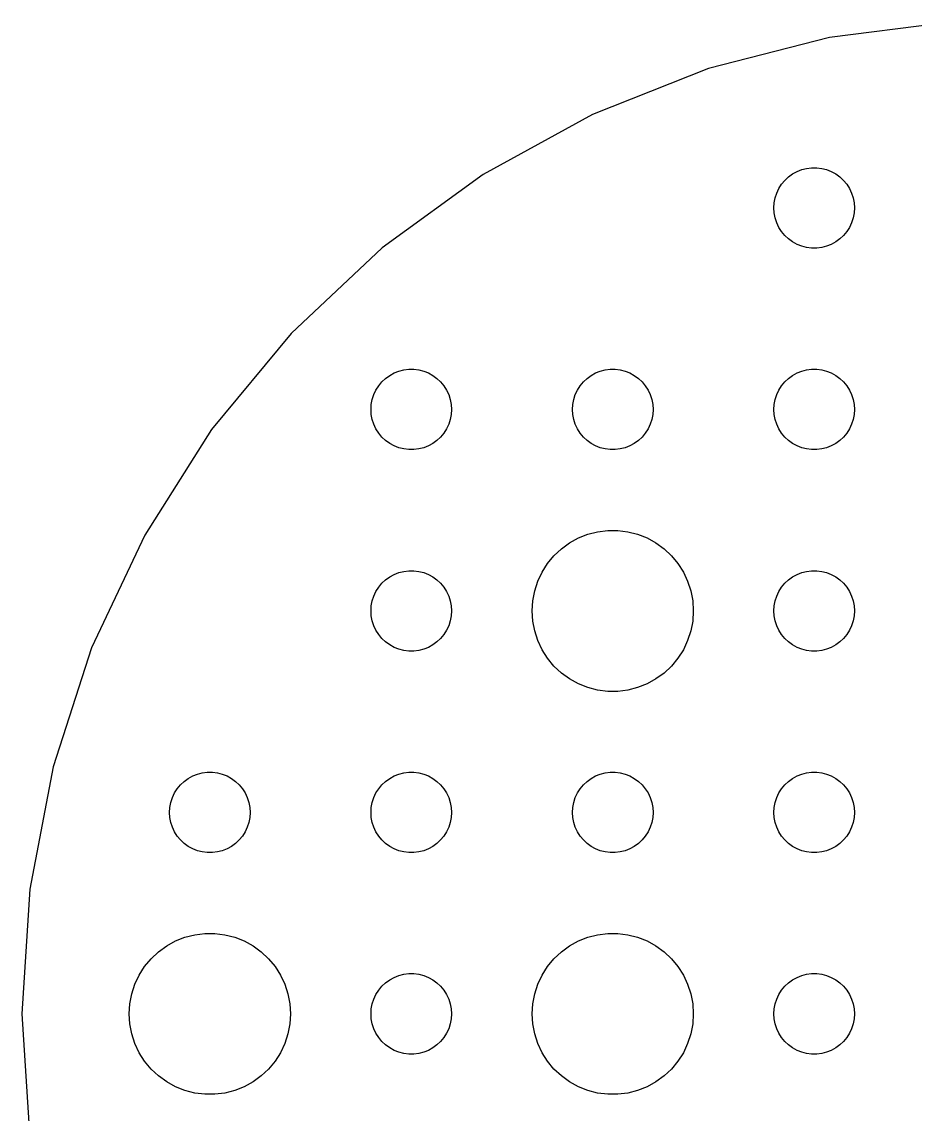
# Model space of a CAD drawing. Header units: metres. Extents: x -37 to 37, y 183 to 477.
# Drawn here: x -37 to -3.74, y 216.27 to 256.93 of the extents above; entities that cross this region are included whole.
import ezdxf

# ---------------------------------------------------------------- set-up
doc = ezdxf.new("R2010")
doc.units = ezdxf.units.M

msp = doc.modelspace()

# ---------------------------------------------------------------- linework, layer by layer
for p, q in [((-2.32324, 256.927), (-6.93311, 256.345)), ((-6.93311, 256.345), (-11.4336, 255.189)), ((-11.4336, 255.189), (-15.7538, 253.479)), ((-15.7538, 253.479), (-19.8256, 251.24)), ((-8.30373, 251.266), (-8.13866, 251.357)), ((-8.13866, 251.357), (-7.96352, 251.427)), ((-7.96352, 251.427), (-7.78107, 251.473)), ((-7.78107, 251.473), (-7.59418, 251.497)), ((-7.59418, 251.497), (-7.40581, 251.497)), ((-7.40581, 251.497), (-7.21892, 251.473)), ((-7.21892, 251.473), (-7.03647, 251.427)), ((-7.03647, 251.427), (-6.86133, 251.357)), ((-6.86133, 251.357), (-6.69626, 251.266)), ((-19.8256, 251.24), (-23.5847, 248.509)), ((-8.81445, 250.723), (-8.71352, 250.882)), ((-8.71352, 250.882), (-8.59344, 251.027)), ((-8.59344, 251.027), (-8.45613, 251.156)), ((-8.45613, 251.156), (-8.30373, 251.266)), ((-6.69626, 251.266), (-6.54385, 251.156)), ((-6.54385, 251.156), (-6.40654, 251.027)), ((-6.40654, 251.027), (-6.28647, 250.882)), ((-6.28647, 250.882), (-6.18553, 250.723)), ((-8.95287, 250.373), (-8.89465, 250.552)), ((-8.89465, 250.552), (-8.81445, 250.723)), ((-6.18553, 250.723), (-6.10533, 250.552)), ((-6.10533, 250.552), (-6.04712, 250.373)), ((-9, 250), (-8.98816, 250.188)), ((-8.98816, 250.188), (-8.95287, 250.373)), ((-6.04712, 250.373), (-6.01183, 250.188)), ((-6.01183, 250.188), (-6, 250)), ((-8.98816, 249.812), (-9, 250)), ((-8.95287, 249.627), (-8.98816, 249.812)), ((-6.01183, 249.812), (-6.04712, 249.627)), ((-6, 250), (-6.01183, 249.812)), ((-8.89465, 249.448), (-8.95287, 249.627)), ((-8.81445, 249.277), (-8.89465, 249.448)), ((-8.71352, 249.118), (-8.81445, 249.277)), ((-6.18553, 249.277), (-6.28647, 249.118)), ((-6.10533, 249.448), (-6.18553, 249.277)), ((-6.04712, 249.627), (-6.10533, 249.448)), ((-8.59344, 248.973), (-8.71352, 249.118)), ((-8.45613, 248.844), (-8.59344, 248.973)), ((-8.30373, 248.734), (-8.45613, 248.844)), ((-6.54385, 248.844), (-6.69626, 248.734)), ((-6.40654, 248.973), (-6.54385, 248.844)), ((-6.28647, 249.118), (-6.40654, 248.973)), ((-23.5847, 248.509), (-26.9718, 245.328)), ((-8.13866, 248.643), (-8.30373, 248.734)), ((-7.96352, 248.573), (-8.13866, 248.643)), ((-7.78107, 248.527), (-7.96352, 248.573)), ((-7.59418, 248.503), (-7.78107, 248.527)), ((-7.40581, 248.503), (-7.59418, 248.503)), ((-7.21892, 248.527), (-7.40581, 248.503)), ((-7.03647, 248.573), (-7.21892, 248.527)), ((-6.86133, 248.643), (-7.03647, 248.573)), ((-6.69626, 248.734), (-6.86133, 248.643)), ((-26.9718, 245.328), (-29.9336, 241.748)), ((-22.9635, 243.927), (-22.7811, 243.973)), ((-22.7811, 243.973), (-22.5942, 243.997)), ((-22.5942, 243.997), (-22.4058, 243.997)), ((-22.4058, 243.997), (-22.2189, 243.973)), ((-22.2189, 243.973), (-22.0365, 243.927)), ((-15.4635, 243.927), (-15.2811, 243.973)), ((-15.2811, 243.973), (-15.0942, 243.997)), ((-15.0942, 243.997), (-14.9058, 243.997)), ((-14.9058, 243.997), (-14.7189, 243.973)), ((-14.7189, 243.973), (-14.5365, 243.927)), ((-7.96352, 243.927), (-7.78107, 243.973)), ((-7.78107, 243.973), (-7.59418, 243.997)), ((-7.59418, 243.997), (-7.40581, 243.997)), ((-7.40581, 243.997), (-7.21892, 243.973)), ((-7.21892, 243.973), (-7.03647, 243.927)), ((-23.5934, 243.527), (-23.4561, 243.656)), ((-23.4561, 243.656), (-23.3037, 243.766)), ((-23.3037, 243.766), (-23.1387, 243.857)), ((-23.1387, 243.857), (-22.9635, 243.927)), ((-22.0365, 243.927), (-21.8613, 243.857)), ((-21.8613, 243.857), (-21.6963, 243.766)), ((-21.6963, 243.766), (-21.5439, 243.656)), ((-21.5439, 243.656), (-21.4065, 243.527)), ((-16.0934, 243.527), (-15.9561, 243.656)), ((-15.9561, 243.656), (-15.8037, 243.766)), ((-15.8037, 243.766), (-15.6387, 243.857)), ((-15.6387, 243.857), (-15.4635, 243.927)), ((-14.5365, 243.927), (-14.3613, 243.857)), ((-14.3613, 243.857), (-14.1963, 243.766)), ((-14.1963, 243.766), (-14.0439, 243.656)), ((-14.0439, 243.656), (-13.9065, 243.527)), ((-8.59344, 243.527), (-8.45613, 243.656)), ((-8.45613, 243.656), (-8.30373, 243.766)), ((-8.30373, 243.766), (-8.13866, 243.857)), ((-8.13866, 243.857), (-7.96352, 243.927)), ((-7.03647, 243.927), (-6.86133, 243.857)), ((-6.86133, 243.857), (-6.69626, 243.766)), ((-6.69626, 243.766), (-6.54385, 243.656)), ((-6.54385, 243.656), (-6.40654, 243.527)), ((-23.8947, 243.052), (-23.8145, 243.223)), ((-23.8145, 243.223), (-23.7135, 243.382)), ((-23.7135, 243.382), (-23.5934, 243.527)), ((-21.4065, 243.527), (-21.2865, 243.382)), ((-21.2865, 243.382), (-21.1855, 243.223)), ((-21.1855, 243.223), (-21.1053, 243.052)), ((-16.3947, 243.052), (-16.3145, 243.223)), ((-16.3145, 243.223), (-16.2135, 243.382)), ((-16.2135, 243.382), (-16.0934, 243.527)), ((-13.9065, 243.527), (-13.7865, 243.382)), ((-13.7865, 243.382), (-13.6855, 243.223)), ((-13.6855, 243.223), (-13.6053, 243.052)), ((-8.89465, 243.052), (-8.81445, 243.223)), ((-8.81445, 243.223), (-8.71352, 243.382)), ((-8.71352, 243.382), (-8.59344, 243.527)), ((-6.40654, 243.527), (-6.28647, 243.382)), ((-6.28647, 243.382), (-6.18553, 243.223)), ((-6.18553, 243.223), (-6.10533, 243.052)), ((-23.9882, 242.688), (-23.9529, 242.873)), ((-23.9529, 242.873), (-23.8947, 243.052)), ((-21.1053, 243.052), (-21.0471, 242.873)), ((-21.0471, 242.873), (-21.0118, 242.688)), ((-16.4882, 242.688), (-16.4529, 242.873)), ((-16.4529, 242.873), (-16.3947, 243.052)), ((-13.6053, 243.052), (-13.5471, 242.873)), ((-13.5471, 242.873), (-13.5118, 242.688)), ((-8.98816, 242.688), (-8.95287, 242.873)), ((-8.95287, 242.873), (-8.89465, 243.052)), ((-6.10533, 243.052), (-6.04712, 242.873)), ((-6.04712, 242.873), (-6.01183, 242.688)), ((-24, 242.5), (-23.9882, 242.688)), ((-23.9882, 242.312), (-24, 242.5)), ((-21.0118, 242.688), (-21, 242.5)), ((-21, 242.5), (-21.0118, 242.312)), ((-16.5, 242.5), (-16.4882, 242.688)), ((-16.4882, 242.312), (-16.5, 242.5)), ((-13.5118, 242.688), (-13.5, 242.5)), ((-13.5, 242.5), (-13.5118, 242.312)), ((-9, 242.5), (-8.98816, 242.688)), ((-8.98816, 242.312), (-9, 242.5)), ((-6.01183, 242.688), (-6, 242.5)), ((-6, 242.5), (-6.01183, 242.312)), ((-23.9529, 242.127), (-23.9882, 242.312)), ((-23.8947, 241.948), (-23.9529, 242.127)), ((-23.8145, 241.777), (-23.8947, 241.948)), ((-21.1053, 241.948), (-21.1855, 241.777)), ((-21.0471, 242.127), (-21.1053, 241.948)), ((-21.0118, 242.312), (-21.0471, 242.127)), ((-16.4529, 242.127), (-16.4882, 242.312)), ((-16.3947, 241.948), (-16.4529, 242.127)), ((-16.3145, 241.777), (-16.3947, 241.948)), ((-13.6053, 241.948), (-13.6855, 241.777)), ((-13.5471, 242.127), (-13.6053, 241.948)), ((-13.5118, 242.312), (-13.5471, 242.127)), ((-8.95287, 242.127), (-8.98816, 242.312)), ((-8.89465, 241.948), (-8.95287, 242.127)), ((-8.81445, 241.777), (-8.89465, 241.948)), ((-6.10533, 241.948), (-6.18553, 241.777)), ((-6.04712, 242.127), (-6.10533, 241.948)), ((-6.01183, 242.312), (-6.04712, 242.127)), ((-29.9336, 241.748), (-32.4233, 237.825)), ((-23.7135, 241.618), (-23.8145, 241.777)), ((-23.5934, 241.473), (-23.7135, 241.618)), ((-21.2865, 241.618), (-21.4065, 241.473)), ((-21.1855, 241.777), (-21.2865, 241.618)), ((-16.2135, 241.618), (-16.3145, 241.777)), ((-16.0934, 241.473), (-16.2135, 241.618)), ((-13.7865, 241.618), (-13.9065, 241.473)), ((-13.6855, 241.777), (-13.7865, 241.618)), ((-8.71352, 241.618), (-8.81445, 241.777)), ((-8.59344, 241.473), (-8.71352, 241.618)), ((-6.28647, 241.618), (-6.40654, 241.473)), ((-6.18553, 241.777), (-6.28647, 241.618)), ((-23.4561, 241.344), (-23.5934, 241.473)), ((-23.3037, 241.234), (-23.4561, 241.344)), ((-23.1387, 241.143), (-23.3037, 241.234)), ((-22.9635, 241.073), (-23.1387, 241.143)), ((-21.8613, 241.143), (-22.0365, 241.073)), ((-21.6963, 241.234), (-21.8613, 241.143)), ((-21.5439, 241.344), (-21.6963, 241.234)), ((-21.4065, 241.473), (-21.5439, 241.344)), ((-15.9561, 241.344), (-16.0934, 241.473)), ((-15.8037, 241.234), (-15.9561, 241.344)), ((-15.6387, 241.143), (-15.8037, 241.234)), ((-15.4635, 241.073), (-15.6387, 241.143)), ((-14.3613, 241.143), (-14.5365, 241.073)), ((-14.1963, 241.234), (-14.3613, 241.143)), ((-14.0439, 241.344), (-14.1963, 241.234)), ((-13.9065, 241.473), (-14.0439, 241.344)), ((-8.45613, 241.344), (-8.59344, 241.473)), ((-8.30373, 241.234), (-8.45613, 241.344)), ((-8.13866, 241.143), (-8.30373, 241.234)), ((-7.96352, 241.073), (-8.13866, 241.143)), ((-6.86133, 241.143), (-7.03647, 241.073)), ((-6.69626, 241.234), (-6.86133, 241.143)), ((-6.54385, 241.344), (-6.69626, 241.234)), ((-6.40654, 241.473), (-6.54385, 241.344)), ((-22.7811, 241.027), (-22.9635, 241.073)), ((-22.5942, 241.003), (-22.7811, 241.027)), ((-22.4058, 241.003), (-22.5942, 241.003)), ((-22.2189, 241.027), (-22.4058, 241.003)), ((-22.0365, 241.073), (-22.2189, 241.027)), ((-15.2811, 241.027), (-15.4635, 241.073)), ((-15.0942, 241.003), (-15.2811, 241.027)), ((-14.9058, 241.003), (-15.0942, 241.003)), ((-14.7189, 241.027), (-14.9058, 241.003)), ((-14.5365, 241.073), (-14.7189, 241.027)), ((-7.78107, 241.027), (-7.96352, 241.073)), ((-7.59418, 241.003), (-7.78107, 241.027)), ((-7.40581, 241.003), (-7.59418, 241.003)), ((-7.21892, 241.027), (-7.40581, 241.003)), ((-7.03647, 241.073), (-7.21892, 241.027)), ((-15.927, 237.853), (-15.5621, 237.947)), ((-15.5621, 237.947), (-15.1884, 237.994)), ((-15.1884, 237.994), (-14.8116, 237.994)), ((-14.8116, 237.994), (-14.4379, 237.947)), ((-14.4379, 237.947), (-14.0729, 237.853)), ((-32.4233, 237.825), (-34.4017, 233.621)), ((-16.9123, 237.312), (-16.6075, 237.533)), ((-16.6075, 237.533), (-16.2773, 237.714)), ((-16.2773, 237.714), (-15.927, 237.853)), ((-14.0729, 237.853), (-13.7227, 237.714)), ((-13.7227, 237.714), (-13.3925, 237.533)), ((-13.3925, 237.533), (-13.0877, 237.312)), ((-17.427, 236.763), (-17.1869, 237.054)), ((-17.1869, 237.054), (-16.9123, 237.312)), ((-13.0877, 237.312), (-12.8131, 237.054)), ((-12.8131, 237.054), (-12.5729, 236.763)), ((-17.6289, 236.445), (-17.427, 236.763)), ((-12.5729, 236.763), (-12.3711, 236.445)), ((-23.4561, 236.156), (-23.3037, 236.266)), ((-23.3037, 236.266), (-23.1387, 236.357)), ((-23.1387, 236.357), (-22.9635, 236.427)), ((-22.9635, 236.427), (-22.7811, 236.473)), ((-22.7811, 236.473), (-22.5942, 236.497)), ((-22.5942, 236.497), (-22.4058, 236.497)), ((-22.4058, 236.497), (-22.2189, 236.473)), ((-22.2189, 236.473), (-22.0365, 236.427)), ((-22.0365, 236.427), (-21.8613, 236.357)), ((-21.8613, 236.357), (-21.6963, 236.266)), ((-21.6963, 236.266), (-21.5439, 236.156)), ((-17.7893, 236.104), (-17.6289, 236.445)), ((-12.3711, 236.445), (-12.2107, 236.104)), ((-8.45613, 236.156), (-8.30373, 236.266)), ((-8.30373, 236.266), (-8.13866, 236.357)), ((-8.13866, 236.357), (-7.96352, 236.427)), ((-7.96352, 236.427), (-7.78107, 236.473)), ((-7.78107, 236.473), (-7.59418, 236.497)), ((-7.59418, 236.497), (-7.40581, 236.497)), ((-7.40581, 236.497), (-7.21892, 236.473)), ((-7.21892, 236.473), (-7.03647, 236.427)), ((-7.03647, 236.427), (-6.86133, 236.357)), ((-6.86133, 236.357), (-6.69626, 236.266)), ((-6.69626, 236.266), (-6.54385, 236.156)), ((-23.8145, 235.723), (-23.7135, 235.882)), ((-23.7135, 235.882), (-23.5934, 236.027)), ((-23.5934, 236.027), (-23.4561, 236.156)), ((-21.5439, 236.156), (-21.4065, 236.027)), ((-21.4065, 236.027), (-21.2865, 235.882)), ((-21.2865, 235.882), (-21.1855, 235.723)), ((-17.9057, 235.746), (-17.7893, 236.104)), ((-12.2107, 236.104), (-12.0942, 235.746)), ((-8.81445, 235.723), (-8.71352, 235.882)), ((-8.71352, 235.882), (-8.59344, 236.027)), ((-8.59344, 236.027), (-8.45613, 236.156)), ((-6.54385, 236.156), (-6.40654, 236.027)), ((-6.40654, 236.027), (-6.28647, 235.882)), ((-6.28647, 235.882), (-6.18553, 235.723)), ((-23.9529, 235.373), (-23.8947, 235.552)), ((-23.8947, 235.552), (-23.8145, 235.723)), ((-21.1855, 235.723), (-21.1053, 235.552)), ((-21.1053, 235.552), (-21.0471, 235.373)), ((-17.9763, 235.376), (-17.9057, 235.746)), ((-12.0942, 235.746), (-12.0237, 235.376)), ((-8.95287, 235.373), (-8.89465, 235.552)), ((-8.89465, 235.552), (-8.81445, 235.723)), ((-6.18553, 235.723), (-6.10533, 235.552)), ((-6.10533, 235.552), (-6.04712, 235.373)), ((-24, 235), (-23.9882, 235.188)), ((-23.9882, 235.188), (-23.9529, 235.373)), ((-21.0471, 235.373), (-21.0118, 235.188)), ((-21.0118, 235.188), (-21, 235)), ((-18, 235), (-17.9763, 235.376)), ((-12.0237, 235.376), (-12, 235)), ((-9, 235), (-8.98816, 235.188)), ((-8.98816, 235.188), (-8.95287, 235.373)), ((-6.04712, 235.373), (-6.01183, 235.188)), ((-6.01183, 235.188), (-6, 235)), ((-23.9882, 234.812), (-24, 235)), ((-23.9529, 234.627), (-23.9882, 234.812)), ((-23.8947, 234.448), (-23.9529, 234.627)), ((-21.0471, 234.627), (-21.1053, 234.448)), ((-21.0118, 234.812), (-21.0471, 234.627)), ((-21, 235), (-21.0118, 234.812)), ((-17.9763, 234.624), (-18, 235)), ((-17.9057, 234.254), (-17.9763, 234.624)), ((-12.0237, 234.624), (-12.0942, 234.254)), ((-12, 235), (-12.0237, 234.624)), ((-8.98816, 234.812), (-9, 235)), ((-8.95287, 234.627), (-8.98816, 234.812)), ((-8.89465, 234.448), (-8.95287, 234.627)), ((-6.04712, 234.627), (-6.10533, 234.448)), ((-6.01183, 234.812), (-6.04712, 234.627)), ((-6, 235), (-6.01183, 234.812)), ((-23.8145, 234.277), (-23.8947, 234.448)), ((-23.7135, 234.118), (-23.8145, 234.277)), ((-21.1855, 234.277), (-21.2865, 234.118)), ((-21.1053, 234.448), (-21.1855, 234.277)), ((-17.7893, 233.896), (-17.9057, 234.254)), ((-12.0942, 234.254), (-12.2107, 233.896)), ((-8.81445, 234.277), (-8.89465, 234.448)), ((-8.71352, 234.118), (-8.81445, 234.277)), ((-6.18553, 234.277), (-6.28647, 234.118)), ((-6.10533, 234.448), (-6.18553, 234.277)), ((-23.5934, 233.973), (-23.7135, 234.118)), ((-23.4561, 233.844), (-23.5934, 233.973)), ((-23.3037, 233.734), (-23.4561, 233.844)), ((-21.5439, 233.844), (-21.6963, 233.734)), ((-21.4065, 233.973), (-21.5439, 233.844)), ((-21.2865, 234.118), (-21.4065, 233.973)), ((-17.6289, 233.555), (-17.7893, 233.896)), ((-12.2107, 233.896), (-12.3711, 233.555)), ((-8.59344, 233.973), (-8.71352, 234.118)), ((-8.45613, 233.844), (-8.59344, 233.973)), ((-8.30373, 233.734), (-8.45613, 233.844)), ((-6.54385, 233.844), (-6.69626, 233.734)), ((-6.40654, 233.973), (-6.54385, 233.844)), ((-6.28647, 234.118), (-6.40654, 233.973)), ((-34.4017, 233.621), (-35.8376, 229.202)), ((-23.1387, 233.643), (-23.3037, 233.734)), ((-22.9635, 233.573), (-23.1387, 233.643)), ((-22.7811, 233.527), (-22.9635, 233.573)), ((-22.5942, 233.503), (-22.7811, 233.527)), ((-22.4058, 233.503), (-22.5942, 233.503)), ((-22.2189, 233.527), (-22.4058, 233.503)), ((-22.0365, 233.573), (-22.2189, 233.527)), ((-21.8613, 233.643), (-22.0365, 233.573)), ((-21.6963, 233.734), (-21.8613, 233.643)), ((-17.427, 233.237), (-17.6289, 233.555)), ((-12.3711, 233.555), (-12.5729, 233.237)), ((-8.13866, 233.643), (-8.30373, 233.734)), ((-7.96352, 233.573), (-8.13866, 233.643)), ((-7.78107, 233.527), (-7.96352, 233.573)), ((-7.59418, 233.503), (-7.78107, 233.527)), ((-7.40581, 233.503), (-7.59418, 233.503)), ((-7.21892, 233.527), (-7.40581, 233.503)), ((-7.03647, 233.573), (-7.21892, 233.527)), ((-6.86133, 233.643), (-7.03647, 233.573)), ((-6.69626, 233.734), (-6.86133, 233.643)), ((-17.1869, 232.946), (-17.427, 233.237)), ((-12.5729, 233.237), (-12.8131, 232.946)), ((-16.9123, 232.688), (-17.1869, 232.946)), ((-16.6075, 232.467), (-16.9123, 232.688)), ((-13.0877, 232.688), (-13.3925, 232.467)), ((-12.8131, 232.946), (-13.0877, 232.688)), ((-16.2773, 232.286), (-16.6075, 232.467)), ((-15.927, 232.147), (-16.2773, 232.286)), ((-13.7227, 232.286), (-14.0729, 232.147)), ((-13.3925, 232.467), (-13.7227, 232.286)), ((-15.5621, 232.053), (-15.927, 232.147)), ((-15.1884, 232.006), (-15.5621, 232.053)), ((-14.8116, 232.006), (-15.1884, 232.006)), ((-14.4379, 232.053), (-14.8116, 232.006)), ((-14.0729, 232.147), (-14.4379, 232.053)), ((-35.8376, 229.202), (-36.7082, 224.637)), ((-30.6387, 228.857), (-30.4635, 228.927)), ((-30.4635, 228.927), (-30.2811, 228.973)), ((-30.2811, 228.973), (-30.0942, 228.997)), ((-30.0942, 228.997), (-29.9058, 228.997)), ((-29.9058, 228.997), (-29.7189, 228.973)), ((-29.7189, 228.973), (-29.5365, 228.927)), ((-29.5365, 228.927), (-29.3613, 228.857)), ((-23.1387, 228.857), (-22.9635, 228.927)), ((-22.9635, 228.927), (-22.7811, 228.973)), ((-22.7811, 228.973), (-22.5942, 228.997)), ((-22.5942, 228.997), (-22.4058, 228.997)), ((-22.4058, 228.997), (-22.2189, 228.973)), ((-22.2189, 228.973), (-22.0365, 228.927)), ((-22.0365, 228.927), (-21.8613, 228.857)), ((-15.6387, 228.857), (-15.4635, 228.927)), ((-15.4635, 228.927), (-15.2811, 228.973)), ((-15.2811, 228.973), (-15.0942, 228.997)), ((-15.0942, 228.997), (-14.9058, 228.997)), ((-14.9058, 228.997), (-14.7189, 228.973)), ((-14.7189, 228.973), (-14.5365, 228.927)), ((-14.5365, 228.927), (-14.3613, 228.857)), ((-8.13866, 228.857), (-7.96352, 228.927)), ((-7.96352, 228.927), (-7.78107, 228.973)), ((-7.78107, 228.973), (-7.59418, 228.997)), ((-7.59418, 228.997), (-7.40581, 228.997)), ((-7.40581, 228.997), (-7.21892, 228.973)), ((-7.21892, 228.973), (-7.03647, 228.927)), ((-7.03647, 228.927), (-6.86133, 228.857)), ((-31.2135, 228.382), (-31.0934, 228.527)), ((-31.0934, 228.527), (-30.9561, 228.656)), ((-30.9561, 228.656), (-30.8037, 228.766)), ((-30.8037, 228.766), (-30.6387, 228.857)), ((-29.3613, 228.857), (-29.1963, 228.766)), ((-29.1963, 228.766), (-29.0439, 228.656)), ((-29.0439, 228.656), (-28.9065, 228.527)), ((-28.9065, 228.527), (-28.7865, 228.382)), ((-23.7135, 228.382), (-23.5934, 228.527)), ((-23.5934, 228.527), (-23.4561, 228.656)), ((-23.4561, 228.656), (-23.3037, 228.766)), ((-23.3037, 228.766), (-23.1387, 228.857)), ((-21.8613, 228.857), (-21.6963, 228.766)), ((-21.6963, 228.766), (-21.5439, 228.656)), ((-21.5439, 228.656), (-21.4065, 228.527)), ((-21.4065, 228.527), (-21.2865, 228.382)), ((-16.2135, 228.382), (-16.0934, 228.527)), ((-16.0934, 228.527), (-15.9561, 228.656)), ((-15.9561, 228.656), (-15.8037, 228.766)), ((-15.8037, 228.766), (-15.6387, 228.857)), ((-14.3613, 228.857), (-14.1963, 228.766)), ((-14.1963, 228.766), (-14.0439, 228.656)), ((-14.0439, 228.656), (-13.9065, 228.527)), ((-13.9065, 228.527), (-13.7865, 228.382)), ((-8.71352, 228.382), (-8.59344, 228.527)), ((-8.59344, 228.527), (-8.45613, 228.656)), ((-8.45613, 228.656), (-8.30373, 228.766)), ((-8.30373, 228.766), (-8.13866, 228.857)), ((-6.86133, 228.857), (-6.69626, 228.766)), ((-6.69626, 228.766), (-6.54385, 228.656)), ((-6.54385, 228.656), (-6.40654, 228.527)), ((-6.40654, 228.527), (-6.28647, 228.382)), ((-31.3947, 228.052), (-31.3145, 228.223)), ((-31.3145, 228.223), (-31.2135, 228.382)), ((-28.7865, 228.382), (-28.6855, 228.223)), ((-28.6855, 228.223), (-28.6053, 228.052)), ((-23.8947, 228.052), (-23.8145, 228.223)), ((-23.8145, 228.223), (-23.7135, 228.382)), ((-21.2865, 228.382), (-21.1855, 228.223)), ((-21.1855, 228.223), (-21.1053, 228.052)), ((-16.3947, 228.052), (-16.3145, 228.223)), ((-16.3145, 228.223), (-16.2135, 228.382)), ((-13.7865, 228.382), (-13.6855, 228.223)), ((-13.6855, 228.223), (-13.6053, 228.052)), ((-8.89465, 228.052), (-8.81445, 228.223)), ((-8.81445, 228.223), (-8.71352, 228.382)), ((-6.28647, 228.382), (-6.18553, 228.223)), ((-6.18553, 228.223), (-6.10533, 228.052)), ((-31.4882, 227.688), (-31.4529, 227.873)), ((-31.4529, 227.873), (-31.3947, 228.052)), ((-28.6053, 228.052), (-28.5471, 227.873)), ((-28.5471, 227.873), (-28.5118, 227.688)), ((-23.9882, 227.688), (-23.9529, 227.873)), ((-23.9529, 227.873), (-23.8947, 228.052)), ((-21.1053, 228.052), (-21.0471, 227.873)), ((-21.0471, 227.873), (-21.0118, 227.688)), ((-16.4882, 227.688), (-16.4529, 227.873)), ((-16.4529, 227.873), (-16.3947, 228.052)), ((-13.6053, 228.052), (-13.5471, 227.873)), ((-13.5471, 227.873), (-13.5118, 227.688)), ((-8.98816, 227.688), (-8.95287, 227.873)), ((-8.95287, 227.873), (-8.89465, 228.052)), ((-6.10533, 228.052), (-6.04712, 227.873)), ((-6.04712, 227.873), (-6.01183, 227.688)), ((-31.5, 227.5), (-31.4882, 227.688)), ((-31.4882, 227.312), (-31.5, 227.5)), ((-31.4529, 227.127), (-31.4882, 227.312)), ((-28.5118, 227.312), (-28.5471, 227.127)), ((-28.5118, 227.688), (-28.5, 227.5)), ((-28.5, 227.5), (-28.5118, 227.312)), ((-24, 227.5), (-23.9882, 227.688)), ((-23.9882, 227.312), (-24, 227.5)), ((-23.9529, 227.127), (-23.9882, 227.312)), ((-21.0118, 227.312), (-21.0471, 227.127)), ((-21.0118, 227.688), (-21, 227.5)), ((-21, 227.5), (-21.0118, 227.312)), ((-16.5, 227.5), (-16.4882, 227.688)), ((-16.4882, 227.312), (-16.5, 227.5)), ((-16.4529, 227.127), (-16.4882, 227.312)), ((-13.5118, 227.312), (-13.5471, 227.127)), ((-13.5118, 227.688), (-13.5, 227.5)), ((-13.5, 227.5), (-13.5118, 227.312)), ((-9, 227.5), (-8.98816, 227.688)), ((-8.98816, 227.312), (-9, 227.5)), ((-8.95287, 227.127), (-8.98816, 227.312)), ((-6.01183, 227.312), (-6.04712, 227.127)), ((-6.01183, 227.688), (-6, 227.5)), ((-6, 227.5), (-6.01183, 227.312)), ((-31.3947, 226.948), (-31.4529, 227.127)), ((-31.3145, 226.777), (-31.3947, 226.948)), ((-28.6053, 226.948), (-28.6855, 226.777)), ((-28.5471, 227.127), (-28.6053, 226.948)), ((-23.8947, 226.948), (-23.9529, 227.127)), ((-23.8145, 226.777), (-23.8947, 226.948)), ((-21.1053, 226.948), (-21.1855, 226.777)), ((-21.0471, 227.127), (-21.1053, 226.948)), ((-16.3947, 226.948), (-16.4529, 227.127)), ((-16.3145, 226.777), (-16.3947, 226.948)), ((-13.6053, 226.948), (-13.6855, 226.777)), ((-13.5471, 227.127), (-13.6053, 226.948)), ((-8.89465, 226.948), (-8.95287, 227.127)), ((-8.81445, 226.777), (-8.89465, 226.948)), ((-6.10533, 226.948), (-6.18553, 226.777)), ((-6.04712, 227.127), (-6.10533, 226.948)), ((-31.2135, 226.618), (-31.3145, 226.777)), ((-31.0934, 226.473), (-31.2135, 226.618)), ((-28.7865, 226.618), (-28.9065, 226.473)), ((-28.6855, 226.777), (-28.7865, 226.618)), ((-23.7135, 226.618), (-23.8145, 226.777)), ((-23.5934, 226.473), (-23.7135, 226.618)), ((-21.2865, 226.618), (-21.4065, 226.473)), ((-21.1855, 226.777), (-21.2865, 226.618)), ((-16.2135, 226.618), (-16.3145, 226.777)), ((-16.0934, 226.473), (-16.2135, 226.618)), ((-13.7865, 226.618), (-13.9065, 226.473)), ((-13.6855, 226.777), (-13.7865, 226.618)), ((-8.71352, 226.618), (-8.81445, 226.777)), ((-8.59344, 226.473), (-8.71352, 226.618)), ((-6.28647, 226.618), (-6.40654, 226.473)), ((-6.18553, 226.777), (-6.28647, 226.618)), ((-30.9561, 226.344), (-31.0934, 226.473)), ((-30.8037, 226.234), (-30.9561, 226.344)), ((-30.6387, 226.143), (-30.8037, 226.234)), ((-30.4635, 226.073), (-30.6387, 226.143)), ((-30.2811, 226.027), (-30.4635, 226.073)), ((-29.5365, 226.073), (-29.7189, 226.027)), ((-29.3613, 226.143), (-29.5365, 226.073)), ((-29.1963, 226.234), (-29.3613, 226.143)), ((-29.0439, 226.344), (-29.1963, 226.234)), ((-28.9065, 226.473), (-29.0439, 226.344)), ((-23.4561, 226.344), (-23.5934, 226.473)), ((-23.3037, 226.234), (-23.4561, 226.344)), ((-23.1387, 226.143), (-23.3037, 226.234)), ((-22.9635, 226.073), (-23.1387, 226.143)), ((-22.7811, 226.027), (-22.9635, 226.073)), ((-22.0365, 226.073), (-22.2189, 226.027)), ((-21.8613, 226.143), (-22.0365, 226.073)), ((-21.6963, 226.234), (-21.8613, 226.143)), ((-21.5439, 226.344), (-21.6963, 226.234)), ((-21.4065, 226.473), (-21.5439, 226.344)), ((-15.9561, 226.344), (-16.0934, 226.473)), ((-15.8037, 226.234), (-15.9561, 226.344)), ((-15.6387, 226.143), (-15.8037, 226.234)), ((-15.4635, 226.073), (-15.6387, 226.143)), ((-15.2811, 226.027), (-15.4635, 226.073)), ((-14.5365, 226.073), (-14.7189, 226.027)), ((-14.3613, 226.143), (-14.5365, 226.073)), ((-14.1963, 226.234), (-14.3613, 226.143)), ((-14.0439, 226.344), (-14.1963, 226.234)), ((-13.9065, 226.473), (-14.0439, 226.344)), ((-8.45613, 226.344), (-8.59344, 226.473)), ((-8.30373, 226.234), (-8.45613, 226.344)), ((-8.13866, 226.143), (-8.30373, 226.234)), ((-7.96352, 226.073), (-8.13866, 226.143)), ((-7.78107, 226.027), (-7.96352, 226.073)), ((-7.03647, 226.073), (-7.21892, 226.027)), ((-6.86133, 226.143), (-7.03647, 226.073)), ((-6.69626, 226.234), (-6.86133, 226.143)), ((-6.54385, 226.344), (-6.69626, 226.234)), ((-6.40654, 226.473), (-6.54385, 226.344)), ((-30.0942, 226.003), (-30.2811, 226.027)), ((-29.9058, 226.003), (-30.0942, 226.003)), ((-29.7189, 226.027), (-29.9058, 226.003)), ((-22.5942, 226.003), (-22.7811, 226.027)), ((-22.4058, 226.003), (-22.5942, 226.003)), ((-22.2189, 226.027), (-22.4058, 226.003)), ((-15.0942, 226.003), (-15.2811, 226.027)), ((-14.9058, 226.003), (-15.0942, 226.003)), ((-14.7189, 226.027), (-14.9058, 226.003)), ((-7.59418, 226.003), (-7.78107, 226.027)), ((-7.40581, 226.003), (-7.59418, 226.003)), ((-7.21892, 226.027), (-7.40581, 226.003)), ((-36.7082, 224.637), (-37, 220)), ((-31.2773, 222.714), (-30.927, 222.853)), ((-30.927, 222.853), (-30.5621, 222.947)), ((-30.5621, 222.947), (-30.1884, 222.994)), ((-30.1884, 222.994), (-29.8116, 222.994)), ((-29.8116, 222.994), (-29.4379, 222.947)), ((-29.4379, 222.947), (-29.0729, 222.853)), ((-29.0729, 222.853), (-28.7227, 222.714)), ((-16.2773, 222.714), (-15.927, 222.853)), ((-15.927, 222.853), (-15.5621, 222.947)), ((-15.5621, 222.947), (-15.1884, 222.994)), ((-15.1884, 222.994), (-14.8116, 222.994)), ((-14.8116, 222.994), (-14.4379, 222.947)), ((-14.4379, 222.947), (-14.0729, 222.853)), ((-14.0729, 222.853), (-13.7227, 222.714)), ((-31.9123, 222.312), (-31.6075, 222.533)), ((-31.6075, 222.533), (-31.2773, 222.714)), ((-28.7227, 222.714), (-28.3925, 222.533)), ((-28.3925, 222.533), (-28.0877, 222.312)), ((-16.9123, 222.312), (-16.6075, 222.533)), ((-16.6075, 222.533), (-16.2773, 222.714)), ((-13.7227, 222.714), (-13.3925, 222.533)), ((-13.3925, 222.533), (-13.0877, 222.312)), ((-32.427, 221.763), (-32.1869, 222.054)), ((-32.1869, 222.054), (-31.9123, 222.312)), ((-28.0877, 222.312), (-27.8131, 222.054)), ((-27.8131, 222.054), (-27.5729, 221.763)), ((-17.427, 221.763), (-17.1869, 222.054)), ((-17.1869, 222.054), (-16.9123, 222.312)), ((-13.0877, 222.312), (-12.8131, 222.054)), ((-12.8131, 222.054), (-12.5729, 221.763)), ((-32.6289, 221.445), (-32.427, 221.763)), ((-27.5729, 221.763), (-27.3711, 221.445)), ((-17.6289, 221.445), (-17.427, 221.763)), ((-12.5729, 221.763), (-12.3711, 221.445)), ((-32.7893, 221.104), (-32.6289, 221.445)), ((-27.3711, 221.445), (-27.2107, 221.104)), ((-23.4561, 221.156), (-23.3037, 221.266)), ((-23.3037, 221.266), (-23.1387, 221.357)), ((-23.1387, 221.357), (-22.9635, 221.427)), ((-22.9635, 221.427), (-22.7811, 221.473)), ((-22.7811, 221.473), (-22.5942, 221.497)), ((-22.5942, 221.497), (-22.4058, 221.497)), ((-22.4058, 221.497), (-22.2189, 221.473)), ((-22.2189, 221.473), (-22.0365, 221.427)), ((-22.0365, 221.427), (-21.8613, 221.357)), ((-21.8613, 221.357), (-21.6963, 221.266)), ((-21.6963, 221.266), (-21.5439, 221.156)), ((-17.7893, 221.104), (-17.6289, 221.445)), ((-12.3711, 221.445), (-12.2107, 221.104)), ((-8.45613, 221.156), (-8.30373, 221.266)), ((-8.30373, 221.266), (-8.13866, 221.357)), ((-8.13866, 221.357), (-7.96352, 221.427)), ((-7.96352, 221.427), (-7.78107, 221.473)), ((-7.78107, 221.473), (-7.59418, 221.497)), ((-7.59418, 221.497), (-7.40581, 221.497)), ((-7.40581, 221.497), (-7.21892, 221.473)), ((-7.21892, 221.473), (-7.03647, 221.427)), ((-7.03647, 221.427), (-6.86133, 221.357)), ((-6.86133, 221.357), (-6.69626, 221.266)), ((-6.69626, 221.266), (-6.54385, 221.156)), ((-32.9057, 220.746), (-32.7893, 221.104)), ((-27.2107, 221.104), (-27.0942, 220.746)), ((-23.8145, 220.723), (-23.7135, 220.882)), ((-23.7135, 220.882), (-23.5934, 221.027)), ((-23.5934, 221.027), (-23.4561, 221.156)), ((-21.5439, 221.156), (-21.4065, 221.027)), ((-21.4065, 221.027), (-21.2865, 220.882)), ((-21.2865, 220.882), (-21.1855, 220.723)), ((-17.9057, 220.746), (-17.7893, 221.104)), ((-12.2107, 221.104), (-12.0942, 220.746)), ((-8.81445, 220.723), (-8.71352, 220.882)), ((-8.71352, 220.882), (-8.59344, 221.027)), ((-8.59344, 221.027), (-8.45613, 221.156)), ((-6.54385, 221.156), (-6.40654, 221.027)), ((-6.40654, 221.027), (-6.28647, 220.882)), ((-6.28647, 220.882), (-6.18553, 220.723)), ((-33, 220), (-32.9763, 220.376)), ((-32.9763, 220.376), (-32.9057, 220.746)), ((-27.0942, 220.746), (-27.0237, 220.376)), ((-27.0237, 220.376), (-27, 220)), ((-23.9529, 220.373), (-23.8947, 220.552)), ((-23.8947, 220.552), (-23.8145, 220.723)), ((-21.1855, 220.723), (-21.1053, 220.552)), ((-21.1053, 220.552), (-21.0471, 220.373)), ((-18, 220), (-17.9763, 220.376)), ((-17.9763, 220.376), (-17.9057, 220.746)), ((-12.0942, 220.746), (-12.0237, 220.376)), ((-12.0237, 220.376), (-12, 220)), ((-8.95287, 220.373), (-8.89465, 220.552)), ((-8.89465, 220.552), (-8.81445, 220.723)), ((-6.18553, 220.723), (-6.10533, 220.552)), ((-6.10533, 220.552), (-6.04712, 220.373)), ((-37, 220), (-36.7082, 215.363)), ((-32.9763, 219.624), (-33, 220)), ((-27, 220), (-27.0237, 219.624)), ((-24, 220), (-23.9882, 220.188)), ((-23.9882, 219.812), (-24, 220)), ((-23.9882, 220.188), (-23.9529, 220.373)), ((-21.0471, 220.373), (-21.0118, 220.188)), ((-21.0118, 220.188), (-21, 220)), ((-21, 220), (-21.0118, 219.812)), ((-17.9763, 219.624), (-18, 220)), ((-12, 220), (-12.0237, 219.624)), ((-9, 220), (-8.98816, 220.188)), ((-8.98816, 219.812), (-9, 220)), ((-8.98816, 220.188), (-8.95287, 220.373)), ((-6.04712, 220.373), (-6.01183, 220.188)), ((-6.01183, 220.188), (-6, 220)), ((-6, 220), (-6.01183, 219.812)), ((-32.9057, 219.254), (-32.9763, 219.624)), ((-27.0237, 219.624), (-27.0942, 219.254)), ((-23.9529, 219.627), (-23.9882, 219.812)), ((-23.8947, 219.448), (-23.9529, 219.627)), ((-21.0471, 219.627), (-21.1053, 219.448)), ((-21.0118, 219.812), (-21.0471, 219.627)), ((-17.9057, 219.254), (-17.9763, 219.624)), ((-12.0237, 219.624), (-12.0942, 219.254)), ((-8.95287, 219.627), (-8.98816, 219.812)), ((-8.89465, 219.448), (-8.95287, 219.627)), ((-6.04712, 219.627), (-6.10533, 219.448)), ((-6.01183, 219.812), (-6.04712, 219.627)), ((-32.7893, 218.896), (-32.9057, 219.254)), ((-27.0942, 219.254), (-27.2107, 218.896)), ((-23.8145, 219.277), (-23.8947, 219.448)), ((-23.7135, 219.118), (-23.8145, 219.277)), ((-21.1855, 219.277), (-21.2865, 219.118)), ((-21.1053, 219.448), (-21.1855, 219.277)), ((-17.7893, 218.896), (-17.9057, 219.254)), ((-12.0942, 219.254), (-12.2107, 218.896)), ((-8.81445, 219.277), (-8.89465, 219.448)), ((-8.71352, 219.118), (-8.81445, 219.277)), ((-6.18553, 219.277), (-6.28647, 219.118)), ((-6.10533, 219.448), (-6.18553, 219.277)), ((-32.6289, 218.555), (-32.7893, 218.896)), ((-27.2107, 218.896), (-27.3711, 218.555)), ((-23.5934, 218.973), (-23.7135, 219.118)), ((-23.4561, 218.844), (-23.5934, 218.973)), ((-23.3037, 218.734), (-23.4561, 218.844)), ((-21.5439, 218.844), (-21.6963, 218.734)), ((-21.4065, 218.973), (-21.5439, 218.844)), ((-21.2865, 219.118), (-21.4065, 218.973)), ((-17.6289, 218.555), (-17.7893, 218.896)), ((-12.2107, 218.896), (-12.3711, 218.555)), ((-8.59344, 218.973), (-8.71352, 219.118)), ((-8.45613, 218.844), (-8.59344, 218.973)), ((-8.30373, 218.734), (-8.45613, 218.844)), ((-6.54385, 218.844), (-6.69626, 218.734)), ((-6.40654, 218.973), (-6.54385, 218.844)), ((-6.28647, 219.118), (-6.40654, 218.973)), ((-32.427, 218.237), (-32.6289, 218.555)), ((-27.3711, 218.555), (-27.5729, 218.237)), ((-23.1387, 218.643), (-23.3037, 218.734)), ((-22.9635, 218.573), (-23.1387, 218.643)), ((-22.7811, 218.527), (-22.9635, 218.573)), ((-22.5942, 218.503), (-22.7811, 218.527)), ((-22.4058, 218.503), (-22.5942, 218.503)), ((-22.2189, 218.527), (-22.4058, 218.503)), ((-22.0365, 218.573), (-22.2189, 218.527)), ((-21.8613, 218.643), (-22.0365, 218.573)), ((-21.6963, 218.734), (-21.8613, 218.643)), ((-17.427, 218.237), (-17.6289, 218.555)), ((-12.3711, 218.555), (-12.5729, 218.237)), ((-8.13866, 218.643), (-8.30373, 218.734)), ((-7.96352, 218.573), (-8.13866, 218.643)), ((-7.78107, 218.527), (-7.96352, 218.573)), ((-7.59418, 218.503), (-7.78107, 218.527)), ((-7.40581, 218.503), (-7.59418, 218.503)), ((-7.21892, 218.527), (-7.40581, 218.503)), ((-7.03647, 218.573), (-7.21892, 218.527)), ((-6.86133, 218.643), (-7.03647, 218.573)), ((-6.69626, 218.734), (-6.86133, 218.643)), ((-32.1869, 217.946), (-32.427, 218.237)), ((-31.9123, 217.688), (-32.1869, 217.946)), ((-27.8131, 217.946), (-28.0877, 217.688)), ((-27.5729, 218.237), (-27.8131, 217.946)), ((-17.1869, 217.946), (-17.427, 218.237)), ((-16.9123, 217.688), (-17.1869, 217.946)), ((-12.8131, 217.946), (-13.0877, 217.688)), ((-12.5729, 218.237), (-12.8131, 217.946)), ((-31.6075, 217.467), (-31.9123, 217.688)), ((-28.0877, 217.688), (-28.3925, 217.467)), ((-16.6075, 217.467), (-16.9123, 217.688)), ((-13.0877, 217.688), (-13.3925, 217.467)), ((-31.2773, 217.286), (-31.6075, 217.467)), ((-30.927, 217.147), (-31.2773, 217.286)), ((-30.5621, 217.053), (-30.927, 217.147)), ((-29.0729, 217.147), (-29.4379, 217.053)), ((-28.7227, 217.286), (-29.0729, 217.147)), ((-28.3925, 217.467), (-28.7227, 217.286)), ((-16.2773, 217.286), (-16.6075, 217.467)), ((-15.927, 217.147), (-16.2773, 217.286)), ((-15.5621, 217.053), (-15.927, 217.147)), ((-14.0729, 217.147), (-14.4379, 217.053)), ((-13.7227, 217.286), (-14.0729, 217.147)), ((-13.3925, 217.467), (-13.7227, 217.286)), ((-30.1884, 217.006), (-30.5621, 217.053)), ((-29.8116, 217.006), (-30.1884, 217.006)), ((-29.4379, 217.053), (-29.8116, 217.006)), ((-15.1884, 217.006), (-15.5621, 217.053)), ((-14.8116, 217.006), (-15.1884, 217.006)), ((-14.4379, 217.053), (-14.8116, 217.006))]:
    msp.add_line(p, q)

doc.saveas('drawing.dxf')
